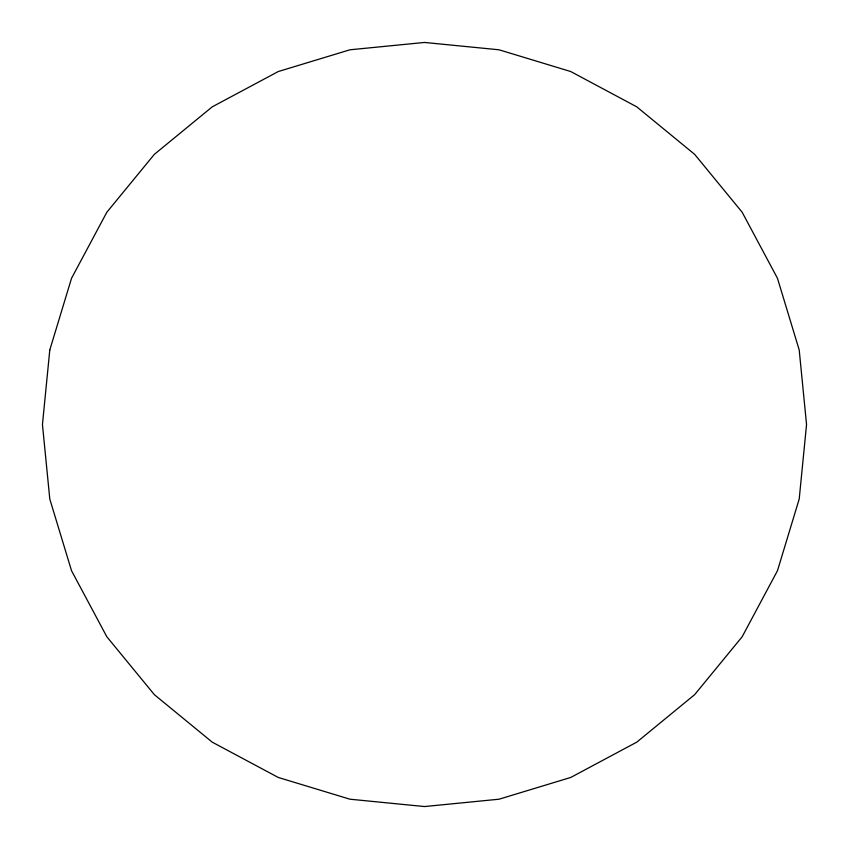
<?xml version="1.0" encoding="UTF-8"?>
<svg xmlns="http://www.w3.org/2000/svg" width="849" height="849" viewBox="0 0 849 849"><rect width="100%" height="100%" fill="white"/><g stroke="black" fill="none" stroke-linecap="round" stroke-linejoin="round"><path stroke-width="1.27" d="M49.794 349.968L42.45 424.5L49.794 499.032L71.528 570.708L106.836 636.761L154.348 694.652L212.239 742.164L278.292 777.472L349.968 799.206L424.5 806.55L499.032 799.206L570.708 777.472L636.761 742.164L694.652 694.652L742.164 636.761L777.472 570.708L799.206 499.032L806.55 424.5L799.206 349.968L777.472 278.292L742.164 212.239L694.652 154.348L636.761 106.836L570.708 71.528L499.032 49.794L424.5 42.45L349.968 49.794L278.292 71.528L212.239 106.836L154.348 154.348L106.836 212.239L71.528 278.292L49.794 349.968"/></g></svg>
